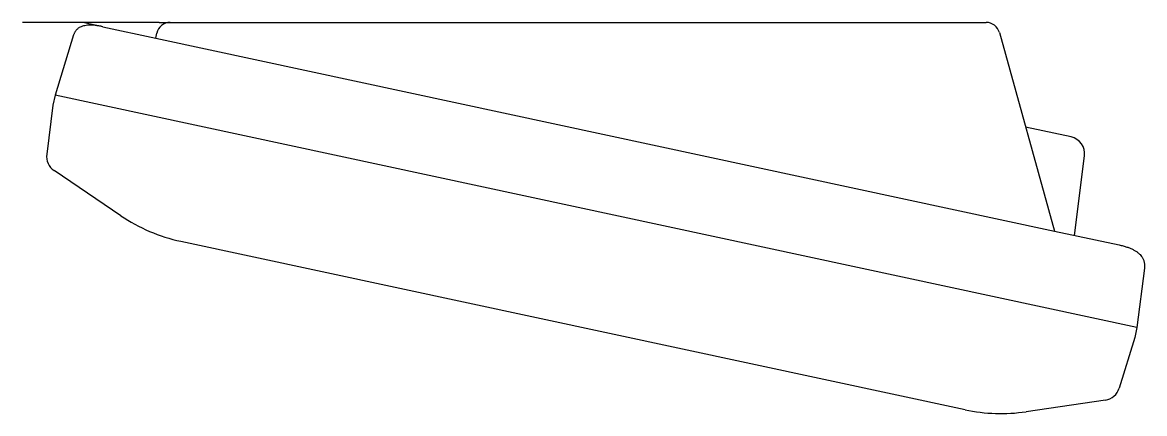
# Model space of a CAD drawing. Header units: millimetres. Extents: x -83 to 81, y -30 to 27.
import ezdxf

# ---------------------------------------------------------------- set-up
doc = ezdxf.new("R2010")
doc.units = ezdxf.units.MM
doc.layers.get('0').update_dxf_attribs({"linetype": 'CONTINUOUS'})

msp = doc.modelspace()

# ---------------------------------------------------------------- linework, layer by layer
for p, q in [((-62.67, 27.08), (-82.6, 27.08)), ((-70.89, 26.46), (-73.79, 27.08)), ((-70.89, 26.46), (-63.16, 24.8)), ((-62.67, 27.08), (-61.05, 27.08)), ((-61.05, 27.08), (58.05, 27.08)), ((-75.13, 25.25), (-77.85, 16.45)), ((-63.16, 24.8), (-63.01, 25.5)), ((-63.16, 24.8), (68.02, -3.38)), ((59.98, 25.62), (68.02, -3.38)), ((-77.85, 16.45), (-78.16, 14.98)), ((80.06, -17.48), (-77.85, 16.45)), ((-78.16, 14.98), (-79.06, 7.83)), ((70.45, 10.37), (63.81, 11.79)), ((70.95, -4.01), (72.41, 7.61)), ((-68.26, -1.14), (-77.98, 5.45)), ((54.98, -29.48), (-59.48, -4.89)), ((68.02, -3.38), (77.46, -5.41)), ((81.14, -8.82), (80.06, -17.48)), ((80.06, -17.48), (79.75, -18.94)), ((79.75, -18.94), (77.47, -26.33)), ((75.45, -28.06), (63.87, -29.77))]:
    msp.add_line(p, q)
for centre, radius, start, end in [((-61.05, 25.08), 2, 90, 167.875), ((58.05, 25.08), 2, 15.5, 90), ((69.92, 7.92), 2.5, -7.125, 77.875), ((-76.58, 7.52), 2.5, 172.875, 235.875), ((-54.23, 19.56), 25, 235.875, 257.875), ((75.08, -25.59), 2.5, 278.375, 342.875), ((60.23, -5.03), 25, 257.875, 278.375)]:
    msp.add_arc(centre, radius, start, end)
for points in [[(-70.89, 26.46), (-74.52, 27.24), (-75.13, 25.25)], [(77.46, -5.41), (81.46, -6.27), (81.14, -8.82)]]:
    msp.add_open_spline(points, degree=2)

doc.saveas('drawing.dxf')
